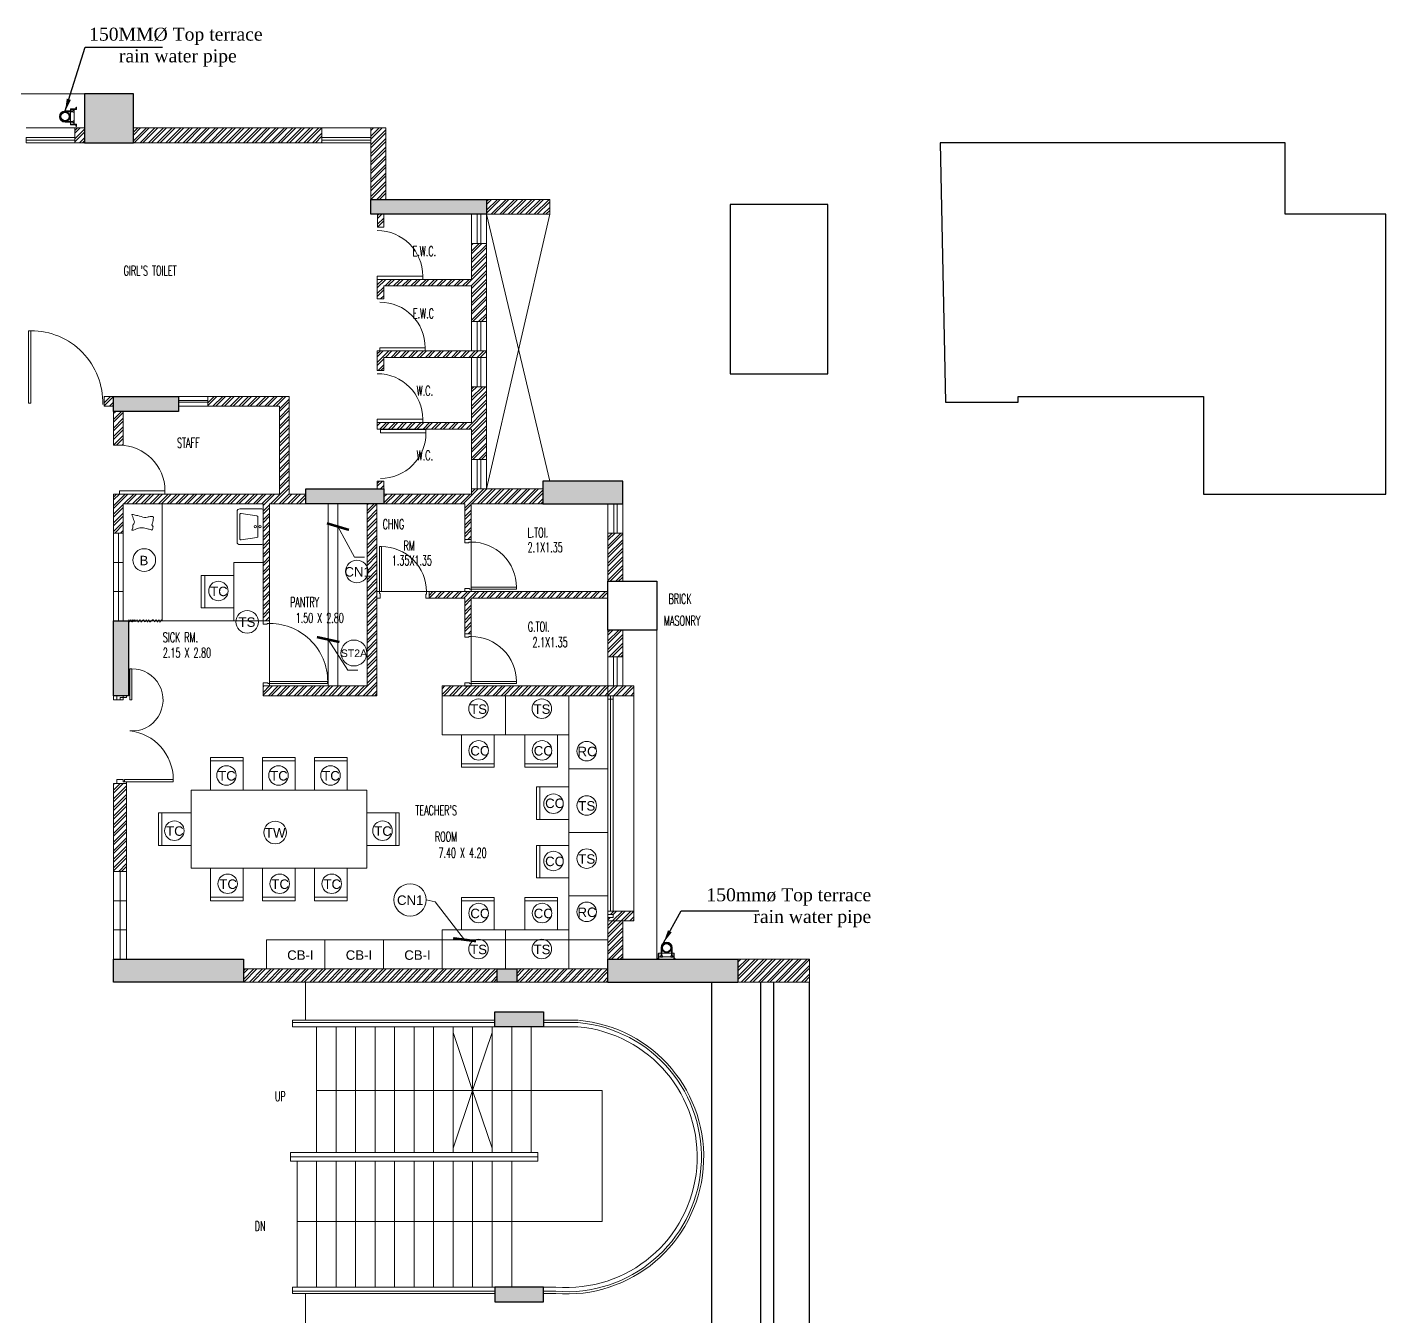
# Model space of a CAD drawing. Header units: inches. Extents: x 5899882 to 5988838, y -468923 to -96891.
# Drawn here: x 5967952 to 5988838, y -369503 to -349681 of the extents above; entities that cross this region are included whole.
import ezdxf

# ---------------------------------------------------------------- set-up
doc = ezdxf.new("R2010")
doc.units = ezdxf.units.IN
doc.header["$MEASUREMENT"] = 0
doc.linetypes.add('CONTINOUS', pattern=[0])
for name, color, linetype in [('0 slc Rwp sloape', 7, 'Continuous'), ('0- SLC ARCH LAYOUT', 7, 'Continuous'), ('0-SLC-DRAINAGE LINE FOR ETP', 1, 'CONTINOUS'), ('P-TEXT', 7, 'Continuous'), ('rwp', 5, 'Continuous')]:
    doc.layers.add(name, color=color, linetype=linetype)
for name, color, linetype, lineweight in [('0-SLC-CLAMPS', 7, 'Continuous', 9), ('ARCL-HATCH-B', 8, 'Continuous', 5), ('ARLC-COL', 8, 'Continuous', 30), ('ARLC-DIM0', 8, 'Continuous', 5), ('ARLC-DIMF', 8, 'Continuous', 5), ('ARLC-DOOR-W', 8, 'Continuous', 5), ('ARLC-ELE0', 8, 'Continuous', 9), ('ARLC-ELE1', 8, 'Continuous', 13), ('ARLC-FUR (NOMN)', 8, 'Continuous', 9), ('ARLC-FURN', 8, 'Continuous', 9), ('ARLC-GAS BURNER', 8, 'Continuous', 5), ('ARLC-HATCH-C', 8, 'Continuous', 5), ('ARLC-RCC', 8, 'Continuous', 25), ('ARLC-TEXT0', 8, 'Continuous', 20), ('ARLC-WALL', 8, 'Continuous', 15), ('int_partitions', 8, 'Continuous', 5), ('SANITORY', 8, 'Continuous', 5)]:
    doc.layers.add(name, color=color, linetype=linetype, lineweight=lineweight)
doc.styles.add('ARIAL', font='tahoma.ttf')
doc.styles.add('RS', font='simplex8.shx', dxfattribs={"width": 0.6, "height": 150})
doc.styles.get("Standard").update_dxf_attribs({"font": 'arial.ttf'})
doc.dimstyles.new('DIM 100', dxfattribs={"dimscale": 100, "dimtxt": 1.5, "dimasz": 1.2, "dimexe": 1.5, "dimexo": 1.5, "dimgap": 0.4, "dimtad": 0, "dimdec": 0, "dimzin": 9, "dimdsep": 46, "dimtxsty": 'ARIAL', "dimblk": 'ARCHTICK', "dimblk1": 'ARCHTICK', "dimblk2": 'ARCHTICK', "dimcen": 2.5, "dimdle": 0.5, "dimclrd": 1, "dimclre": 251, "dimclrt": 4, "dimadec": 1, "dimazin": 0, "dimtfac": 1, "dimtdec": 0, "dimtmove": 2, "dimatfit": 3, "dimldrblk": 'ARCHTICK', "dimfxl": 1, "dimtzin": 0, "dimlwd": 5, "dimlwe": 5, "dimarcsym": 0})
doc.dimstyles.get("Standard").update_dxf_attribs({"dimtxt": 200, "dimasz": 200, "dimexe": 0.18, "dimexo": 0.0625, "dimgap": 0.09, "dimtad": 0, "dimdec": 0, "dimrnd": 5, "dimzin": 0, "dimdsep": 46, "dimtxsty": 'Standard', "dimblk": 'OBLIQUE', "dimcen": 0.09, "dimadec": 0, "dimazin": 0, "dimtfac": 1, "dimtdec": 0, "dimtofl": 0, "dimtmove": 0, "dimatfit": 3, "dimfxl": 1, "dimtolj": 1, "dimtzin": 0, "dimarcsym": 0})
pattern_1 = [(45, (-5568073.5, 103535), (-66.2912607, 66.2912607), []), (45, (-5568029.31, 103535), (-66.2912607, 66.2912607), [])]

# ---------------------------------------------------------------- blocks, each defined once
blk = doc.blocks.new('an80')
for points in [[(-46, 0), (-46, 66), (-51, 66), (-51, 76), (-35, 76), (-35, 66), (-40, 66), (-40, 0)], [(46, 0), (46, 66), (51, 66), (51, 76), (35, 76), (35, 66), (40, 66), (40, 0)]]:
    blk.add_lwpolyline(points)
for radius in [46, 40]:
    blk.add_arc((0, 0), radius, 180, 360)
blk = doc.blocks.new('176')
at = {"layer": '0-SLC-CLAMPS', "elevation": 0}
for points in [[(-109, 77), (-109, 80, 0.414214), (-114, 85), (-114, 85), (-114, 66), (-61, 66, 0.414214), (-66, 71), (-103, 71, -0.414214)], [(-109, -76), (-109, -79, -0.414214), (-114, -85), (-114, -85), (-114, -65), (-61, -65, -0.414214), (-66, -70), (-103, -70, 0.414214)]]:
    blk.add_lwpolyline(points, format="xyb", close=True, dxfattribs=at)
blk.add_lwpolyline([(-93, 66), (-93, -65), (-61, -65), (-61, 66)], close=True, dxfattribs=at)
at = {"layer": 'rwp', "color": 5, "const_width": 5.36, "elevation": 0}
blk.add_lwpolyline([(-13, -42, 1), (-13, 38, 1)], format="xyb", close=True, dxfattribs=at)
at = {"layer": 'rwp', "color": 5}
for radius in [42.9, 37.5]:
    blk.add_circle((-13, -2, 0), radius, dxfattribs=at)
at = {"layer": '0-SLC-CLAMPS', "color": 6, "xscale": 1.0714285714286, "yscale": 1.0714285714286, "zscale": 1.0714285714286, "rotation": 90}
blk.add_blockref('an80', (-13, -2, 0), dxfattribs=at)
blk = doc.blocks.new('_OBLIQUE')
at = {"color": 0, "linetype": 'ByBlock'}
blk.add_line((-0.5, -0.5), (0.5, 0.5), dxfattribs=at)
blk = doc.blocks.new('hhh')
at = {"layer": 'ARLC-DOOR-W'}
for p, q in [((5670.868, -1049.521), (5670.868, -1049.571)), ((5670.868, -1049.521), (5671.568, -1049.521)), ((5670.868, -1049.521), (5670.868, -1049.571)), ((5671.568, -1049.521), (5671.568, -1049.571)), ((5670.868, -1049.571), (5671.568, -1049.571))]:
    blk.add_line(p, q, dxfattribs=at)
blk.add_arc((5670.868, -1049.521), 0.7, 0, 90, dxfattribs=at)
blk = doc.blocks.new('hjmh')
at = {"layer": 'ARLC-DOOR-W', "ltscale": 0.1}
for p, q in [((5668.312, -1072.854), (5667.201, -1072.854)), ((5667.201, -1072.854), (5667.201, -1072.894)), ((5667.201, -1072.894), (5668.312, -1072.894)), ((5668.312, -1072.894), (5668.312, -1072.854))]:
    blk.add_line(p, q, dxfattribs=at)
blk.add_arc((5668.299, -1072.899), 1.098, 179.7169, 271.8564, dxfattribs=at)
blk = doc.blocks.new('jjuj')
at = {"layer": 'ARLC-DOOR-W', "ltscale": 0.1}
for p, q in [((5733136, -29654), (5733136, -29679)), ((5733286, -29654), (5733286, -29719))]:
    blk.add_line(p, q, dxfattribs=at)
blk.add_lwpolyline([(5733286, -29719), (5733186, -29719), (5733186, -29679), (5733136, -29679)], dxfattribs=at)
blk = doc.blocks.new('frame')
at = {"layer": 'ARLC-DOOR-W', "ltscale": 0.1}
for p, q in [((5733136, -31004), (5733136, -30979)), ((5733136, -31004), (5733286, -31004)), ((5733286, -31004), (5733286, -30939))]:
    blk.add_line(p, q, dxfattribs=at)
blk.add_lwpolyline([(5733286, -30939), (5733186, -30939), (5733186, -30979), (5733136, -30979)], dxfattribs=at)
blk = doc.blocks.new('GHKY')
at = {"layer": 'ARLC-DOOR-W', "ltscale": 0.1}
for p, q in [((5808200, -119637), (5808200, -120115)), ((5808200, -119637), (5808235, -119637)), ((5808235, -119637), (5808235, -120115)), ((5808200, -120115), (5808235, -120115)), ((5808869, -121337), (5808869, -121372))]:
    blk.add_line(p, q, dxfattribs=at)
at = {"layer": 'ARLC-DOOR-W'}
for p, q in [((5808119, -121337), (5808869, -121337)), ((5808119, -121372), (5808119, -121337)), ((5808119, -121372), (5808869, -121372))]:
    blk.add_line(p, q, dxfattribs=at)
at = {"layer": 'ARLC-DOOR-W', "ltscale": 0.1}
for centre, radius, start, end in [((5808235, -120115), 478, 265.7853, 90), ((5808119, -121337), 750, 0, 83.7995)]:
    blk.add_arc(centre, radius, start, end, dxfattribs=at)
at = {"xscale": -1}
for name in ['jjuj', 'frame']:
    blk.add_blockref(name, (11541288, -90397), dxfattribs=at)
blk = doc.blocks.new('UK')
at = {"layer": 'ARLC-DOOR-W'}
for p, q in [((5806438, -115101), (5806438, -114209)), ((5806438, -114209), (5806467, -114209)), ((5806467, -114209), (5806467, -115101)), ((5806467, -115101), (5806438, -115101))]:
    blk.add_line(p, q, dxfattribs=at)
at = {"layer": 'ARLC-DOOR-W', "ltscale": 0.5}
for p, q in [((5805506, -115101), (5805506, -115201)), ((5805545, -115101), (5805506, -115101)), ((5805553, -115201), (5805506, -115201)), ((5805545, -115101), (5806438, -115101)), ((5805545, -115138), (5805545, -115101)), ((5805556, -115138), (5805545, -115138)), ((5805553, -115201), (5805556, -115198)), ((5805556, -115198), (5805556, -115138)), ((5806456, -115130), (5806467, -115130)), ((5806456, -115198), (5806456, -115130)), ((5806459, -115201), (5806456, -115198)), ((5806459, -115201), (5806506, -115201)), ((5806467, -115101), (5806506, -115101)), ((5806467, -115130), (5806467, -115101)), ((5806506, -115101), (5806506, -115201))]:
    blk.add_line(p, q, dxfattribs=at)
at = {"layer": 'ARLC-DOOR-W', "ltscale": 0.3}
blk.add_arc((5806438, -115101), 893, 90, 182.3595, dxfattribs=at)
blk = doc.blocks.new('TNGFH')
at = {"layer": 'ARLC-DOOR-W', "ltscale": 0.5}
for p, q in [((5823202, -113717), (5823102, -113717)), ((5823102, -113764), (5823102, -113717)), ((5823102, -113764), (5823105, -113768)), ((5823105, -113768), (5823173, -113768)), ((5823173, -113757), (5823202, -113757)), ((5823173, -113768), (5823173, -113757)), ((5823202, -113757), (5823202, -113717)), ((5823202, -114478), (5823202, -113786)), ((5823102, -114471), (5823105, -114467)), ((5823102, -114471), (5823102, -114518)), ((5823202, -114518), (5823102, -114518)), ((5823105, -114467), (5823165, -114467)), ((5823165, -114467), (5823165, -114478)), ((5823165, -114478), (5823202, -114478)), ((5823202, -114478), (5823202, -114518))]:
    blk.add_line(p, q, dxfattribs=at)
at = {"layer": 'ARLC-DOOR-W'}
for p, q in [((5823202, -113757), (5823202, -113786)), ((5823895, -113757), (5823202, -113757)), ((5823202, -113786), (5823895, -113786)), ((5823895, -113786), (5823895, -113757))]:
    blk.add_line(p, q, dxfattribs=at)
at = {"layer": 'ARLC-DOOR-W', "ltscale": 0.3}
blk.add_arc((5823202, -113786), 693, 270, 0.0001, dxfattribs=at)
blk = doc.blocks.new('dfg2154')
at = {"layer": 'ARLC-FURN'}
blk.add_line((5964549, -129277), (5965049, -129277), dxfattribs=at)
blk.add_lwpolyline([(5964549, -129329), (5965049, -129329), (5965049, -128829), (5964549, -128829)], close=True, dxfattribs=at)
blk = doc.blocks.new('_ArchTick')
at = {"color": 0, "linetype": 'ByBlock', "const_width": 0.15}
blk.add_lwpolyline([(-0.5, -0.5), (0.5, 0.5)], dxfattribs=at)
blk = doc.blocks.new('WASHBASIN')
at = {"layer": 'SANITORY', "ltscale": 0.1}
for p, q in [((6119082, -104398), (6119422, -104398)), ((6119442, -104418), (6119442, -104928)), ((6119042, -104908), (6119042, -104438)), ((6119082, -104857), (6119082, -104490)), ((6119105, -104470), (6119346, -104508)), ((6119363, -104528), (6119363, -104819)), ((6119105, -104877), (6119346, -104839)), ((6119422, -104948), (6119082, -104948))]:
    blk.add_line(p, q, dxfattribs=at)
for centre in [(6119322, -104674), (6119393, -104674)]:
    blk.add_circle(centre, 18, dxfattribs=at)
for centre, radius, start, end in [((6119082, -104438), 40, 90, 180), ((6119422, -104418), 20, 0, 90), ((6119102, -104490), 20, 80.9394, 180), ((6119102, -104490), 20, 80.9394, 180), ((6119343, -104528), 20, 0, 80.9394), ((6119343, -104819), 20, 279.0606, 0), ((6119082, -104908), 40, 180, 270), ((6119102, -104857), 20, 180, 279.0606), ((6119422, -104928), 20, 270, 0)]:
    blk.add_arc(centre, radius, start, end, dxfattribs=at)
blk = doc.blocks.new('A$C250334D4')
at = {"layer": 'ARCL-HATCH-B'}
h = blk.add_hatch(dxfattribs=at)
h.set_pattern_fill('ANSI32', color=256, scale=250)
h.set_pattern_definition(pattern_1)
h.paths.add_polyline_path([(23650, 5880), (23500, 5880), (23500, 5650), (23650, 5650)])
h = blk.add_hatch(dxfattribs=at)
h.set_pattern_fill('ANSI32', color=256, scale=250)
h.set_pattern_definition(pattern_1)
h.paths.add_polyline_path([(27300, 5730), (27300, 5880), (24400, 5880), (24400, 5650), (27300, 5650)])
h = blk.add_hatch(dxfattribs=at)
h.set_pattern_fill('ANSI32', color=256, scale=250)
h.set_pattern_definition(pattern_1)
h.paths.add_polyline_path([(28280, 5880), (28050, 5880), (28050, 4780), (28280, 4780)])
h = blk.add_hatch(dxfattribs=at)
h.set_pattern_fill('ANSI32', color=256, scale=250)
h.set_pattern_definition(pattern_1)
h.paths.add_polyline_path([(30800, 4780), (29830, 4780), (29830, 4550), (30800, 4550)])
h = blk.add_hatch(dxfattribs=at)
h.set_pattern_fill('ANSI32', color=256, scale=250)
h.set_pattern_definition(pattern_1)
h.paths.add_polyline_path([(28250, 4550), (28155, 4550), (28155, 4350), (28250, 4350)])
h = blk.add_hatch(dxfattribs=at)
h.set_pattern_fill('ANSI32', color=256, scale=250)
h.set_pattern_definition(pattern_1)
h.paths.add_polyline_path([(29830, 4100), (29600, 4100), (29600, 3550), (28150, 3550), (28150, 3250), (28250, 3250), (28250, 3450), (29600, 3450), (29600, 2900), (29830, 2900)])
h = blk.add_hatch(dxfattribs=at)
h.set_pattern_fill('ANSI32', color=256, scale=250)
h.set_pattern_definition(pattern_1)
h.paths.add_polyline_path([(29830, 2450), (28150, 2450), (28150, 2150), (28250, 2150), (28250, 2350), (29830, 2350)])
h = blk.add_hatch(dxfattribs=at)
h.set_pattern_fill('ANSI32', color=256, scale=250)
h.set_pattern_definition(pattern_1)
h.paths.add_polyline_path([(29830, 1900), (29600, 1900), (29600, 1350), (28150, 1350), (28150, 1250), (29600, 1250), (29600, 780), (29830, 780)])
h = blk.add_hatch(dxfattribs=at)
h.set_pattern_fill('ANSI32', color=256, scale=250)
h.set_pattern_definition(pattern_1)
h.paths.add_polyline_path([(24095, 1750), (23950, 1750), (23950, 1600), (24095, 1600)])
h = blk.add_hatch(dxfattribs=at)
h.set_pattern_fill('ANSI32', color=256, scale=250)
h.set_pattern_definition(pattern_1)
h.paths.add_polyline_path([(27050, 250), (26795, 250), (26795, 1750), (25545, 1750), (25545, 1600), (26645, 1600), (26645, 250), (24095, 250), (24095, -350), (24245, -350), (24245, 100), (26395, 100), (26395, -1700), (26495, -1700), (26495, 100), (27050, 100)])
h = blk.add_hatch(dxfattribs=at)
h.set_pattern_fill('ANSI32', color=256, scale=250)
h.set_pattern_definition(pattern_1)
h.paths.add_polyline_path([(24245, 1520), (24095, 1520), (24095, 1000), (24245, 1000)])
h = blk.add_hatch(dxfattribs=at)
h.set_pattern_fill('ANSI32', color=256, scale=250)
h.set_pattern_definition(pattern_1)
h.paths.add_polyline_path([(28250, 450), (28150, 450), (28150, 330), (28250, 330)])
h = blk.add_hatch(dxfattribs=at)
h.set_pattern_fill('ANSI32', color=256, scale=250)
h.set_pattern_definition(pattern_1)
h.paths.add_polyline_path([(30695, 330), (29600, 330), (29600, 250), (28250, 250), (28250, 100), (29495, 100), (29495, -450), (29595, -450), (29595, 100), (30695, 100)])
h = blk.add_hatch(dxfattribs=at)
h.set_pattern_fill('ANSI32', color=256, scale=250)
h.set_pattern_definition(pattern_1)
h.paths.add_polyline_path([(28145, 100), (27995, 100), (27995, -2700), (26395, -2700), (26395, -2850), (28145, -2850), (28145, -2700)])
h = blk.add_hatch(dxfattribs=at)
h.set_pattern_fill('ANSI32', color=256, scale=250)
h.set_pattern_definition(pattern_1)
h.paths.add_polyline_path([(31925, -350), (31695, -350), (31695, -1090), (31925, -1090)])
h = blk.add_hatch(dxfattribs=at)
h.set_pattern_fill('ANSI32', color=256, scale=250)
h.set_pattern_definition(pattern_1)
h.paths.add_polyline_path([(31695, -1250), (28945, -1250), (28945, -1350), (29495, -1350), (29495, -1900), (29595, -1900), (29595, -1350), (31695, -1350)])
h = blk.add_hatch(dxfattribs=at)
h.set_pattern_fill('ANSI32', color=256, scale=250)
h.set_pattern_definition(pattern_1)
h.paths.add_polyline_path([(31925, -1840), (31695, -1840), (31695, -2250), (31925, -2250)])
h = blk.add_hatch(dxfattribs=at)
h.set_pattern_fill('ANSI32', color=256, scale=250)
h.set_pattern_definition(pattern_1)
h.paths.add_polyline_path([(31695, -2700), (29145, -2700), (29145, -2850), (31695, -2850), (31695, -2850)])
h = blk.add_hatch(dxfattribs=at)
h.set_pattern_fill('ANSI32', color=256, scale=250)
h.set_pattern_definition(pattern_1)
h.paths.add_polyline_path([(32095, -2700), (31695, -2700), (31695, -2850), (31775, -2850), (32095, -2850)])
h = blk.add_hatch(dxfattribs=at)
h.set_pattern_fill('ANSI32', color=256, scale=250)
h.set_pattern_definition(pattern_1)
h.paths.add_polyline_path([(24295, -4200), (24095, -4200), (24095, -5550), (24295, -5550)])
h = blk.add_hatch(dxfattribs=at)
h.set_pattern_fill('ANSI32', color=256, scale=250)
h.set_pattern_definition(pattern_1)
h.paths.add_polyline_path([(32095, -6160), (31695, -6160), (31695, -6210), (31775, -6210), (31775, -6260), (31695, -6260), (31695, -6310), (32095, -6310)])
h = blk.add_hatch(dxfattribs=at)
h.set_pattern_fill('ANSI32', color=256, scale=250)
h.set_pattern_definition(pattern_1)
h.paths.add_polyline_path([(31925, -6310), (31695, -6310), (31695, -6900), (31925, -6900)])
h = blk.add_hatch(dxfattribs=at)
h.set_pattern_fill('ANSI32', color=256, scale=250)
h.set_pattern_definition(pattern_1)
h.paths.add_polyline_path([(29995, -7050), (26095, -7050), (26095, -7250), (29995, -7250)])
h = blk.add_hatch(dxfattribs=at)
h.set_pattern_fill('ANSI32', color=256, scale=250)
h.set_pattern_definition(pattern_1)
h.paths.add_polyline_path([(31695, -7050), (30295, -7050), (30295, -7250), (31695, -7250)])
h = blk.add_hatch(dxfattribs=at)
h.set_pattern_fill('ANSI32', color=256, scale=250)
h.set_pattern_definition(pattern_1)
h.paths.add_polyline_path([(34795, -6900), (33695, -6900), (33695, -7250), (34795, -7250)])
at = {"layer": 'ARLC-HATCH-C', "ltscale": 0.1}
for points in [[(23650, 5650), (24188, 5650), (24208, 5650), (24400, 5650), (24400, 5850), (24400, 6400), (23650, 6400), (23650, 5850)], [(25095, 1750), (25095, 1520), (24095, 1520), (24095, 1750)], [(30695, 250), (30695, 100), (31095, 100), (31295, 100), (31925, 100), (31925, 450), (31695, 450), (31495, 450), (30695, 450)], [(27050, 330), (28250, 330), (28250, 130), (28250, 100), (28081, 100), (27931, 100), (27050, 100), (27050, 130)], [(24325, -1700), (24095, -1700), (24095, -2850), (24325, -2850)], [(26095, -6900), (26095, -7250), (24095, -7250), (24095, -6900)], [(30295, -7250), (30295, -7050), (29995, -7050), (29995, -7250)], [(33695, -6900), (33695, -7250), (31695, -7250), (31695, -6900)], [(29956, -7938), (29956, -7708), (30706, -7708), (30706, -7938)], [(29956, -11938), (29956, -12168), (30706, -12168), (30706, -11938)]]:
    blk.add_hatch(color=256, dxfattribs=at).paths.add_polyline_path(points)
h = blk.add_hatch(color=256, dxfattribs=at)
edge = h.paths.add_edge_path()
edge.add_line((29830, 4780), (29830, 4550))
edge.add_line((29800, 4550), (28050, 4550))
edge.add_line((28050, 4550), (28050, 4780))
edge.add_line((28050, 4780), (29800, 4780))
at = {"layer": 'ARLC-COL'}
blk.add_line((31695, -7250), (33695, -7250), dxfattribs=at)
for points in [[(23650, 5650), (24400, 5650), (24400, 6400), (23650, 6400)], [(29830, 4780), (29830, 4550), (28050, 4550), (28050, 4780)], [(25095, 1750), (25095, 1520), (24095, 1520), (24095, 1750)], [(28250, 100), (27050, 100), (27050, 330), (28250, 330)], [(31695, -1090), (32445, -1090), (32445, -1840), (31695, -1840)], [(31695, -1090), (32445, -1090), (32445, -1840), (31695, -1840)], [(24095, -1700), (24325, -1700), (24325, -2850), (24095, -2850)], [(26095, -6900), (26095, -7250), (24095, -7250), (24095, -6900)], [(29995, -7050), (30295, -7050), (30295, -7250), (29995, -7250)], [(29956, -7938), (29956, -7708), (30706, -7708), (30706, -7938)], [(29956, -11938), (29956, -12168), (30706, -12168), (30706, -11938)]]:
    blk.add_lwpolyline(points, close=True, dxfattribs=at)
at = {"layer": 'ARLC-COL', "ltscale": 0.1}
blk.add_lwpolyline([(30695, 450), (30695, 100), (31925, 100), (31925, 450)], close=True, dxfattribs=at)
at = {"layer": 'ARLC-COL'}
blk.add_lwpolyline([(31695, -7250), (31695, -6900), (33695, -6900), (33695, -7250)], dxfattribs=at)
at = {"layer": 'ARLC-DIM0'}
for p, q in [((29830, 4550), (30800, 450)), ((29830, 330), (30800, 4550)), ((29830, 4550), (30800, 450))]:
    blk.add_line(p, q, dxfattribs=at)
for points in [[(31775, -2850), (31775, -2900), (31695, -2900), (31695, -2850)], [(31775, -6210), (31775, -6260), (31695, -6260), (31695, -6210)]]:
    blk.add_lwpolyline(points, close=True, dxfattribs=at)
at = {"layer": 'ARLC-DIMF'}
blk.add_lwpolyline([(24325, -1700), (26395, -1700)], dxfattribs=at)
blk.add_spline([(24325, -1700), (24337, -1684), (24343, -1716), (24359, -1684), (24368, -1716), (24387, -1684), (24387, -1716), (24411, -1684), (24411, -1716), (24430, -1684), (24436, -1716), (24455, -1684), (24473, -1716), (24502, -1684), (24520, -1716), (24556, -1684), (24574, -1716), (24604, -1684), (24615, -1716), (24640, -1684), (24648, -1716), (24710, -1684), (24724, -1716), (24750, -1684), (24769, -1716), (24796, -1684), (24806, -1716), (24831, -1684)], degree=3, dxfattribs=at)
at = {"layer": 'ARLC-DOOR-W', "ltscale": 0.1}
for p, q in [((23500, 5690), (22750, 5690)), ((28050, 5690), (27300, 5690)), ((24170, -1700), (24170, -800)), ((31735, -6160), (31735, -2850))]:
    blk.add_line(p, q, dxfattribs=at)
at = {"layer": 'ARLC-DOOR-W'}
for p, q in [((29687, 4550), (29687, 4100)), ((29740, 4550), (29740, 4100)), ((29687, 2900), (29687, 2450)), ((29740, 2900), (29740, 2450)), ((29687, 2350), (29687, 1900)), ((29740, 2350), (29740, 1900)), ((25545, 1750), (25095, 1750)), ((25545, 1690), (25095, 1690)), ((25545, 1660), (25095, 1660)), ((25545, 1600), (25095, 1600)), ((29687, 780), (29687, 330)), ((29740, 780), (29740, 330)), ((31785, 100), (31785, -350)), ((31838, 100), (31838, -350)), ((31783, -2250), (31783, -2700)), ((31836, -2250), (31836, -2700))]:
    blk.add_line(p, q, dxfattribs=at)
at = {"layer": 'ARLC-DOOR-W', "ltscale": 0.003}
blk.add_line((24170, -800), (24170, -350), dxfattribs=at)
at = {"layer": 'ARLC-DOOR-W'}
for points in [[(23500, 5650), (23500, 5730), (22750, 5730), (22750, 5650)], [(28050, 5650), (28050, 5730), (27300, 5730), (27300, 5650)], [(29600, 4550), (29830, 4550), (29830, 4100), (29600, 4100)], [(29600, 2900), (29830, 2900), (29830, 2450), (29600, 2450)], [(29600, 2350), (29830, 2350), (29830, 1900), (29600, 1900)], [(29600, 780), (29830, 780), (29830, 330), (29600, 330)], [(31695, 100), (31925, 100), (31925, -350), (31695, -350)], [(31695, -2250), (31925, -2250), (31925, -2700), (31695, -2700)], [(31695, -6160), (31775, -6160), (31775, -2850), (31695, -2850)]]:
    blk.add_lwpolyline(points, close=True, dxfattribs=at)
at = {"layer": 'ARLC-DOOR-W', "ltscale": 0.003}
for points in [[(24245, -350), (24245, -800), (24095, -800), (24095, -350)], [(24295, -5550), (24295, -6000), (24095, -6000), (24095, -5550)]]:
    blk.add_lwpolyline(points, close=True, dxfattribs=at)
at = {"layer": 'ARLC-DOOR-W', "ltscale": 0.1}
for points in [[(24245, -800), (24245, -1250), (24095, -1250), (24095, -800)], [(24245, -1250), (24245, -1700), (24095, -1700), (24095, -1250)], [(24295, -6000), (24295, -6450), (24095, -6450), (24095, -6000)], [(24295, -6450), (24295, -6900), (24095, -6900), (24095, -6450)]]:
    blk.add_lwpolyline(points, close=True, dxfattribs=at)
at = {"layer": 'ARLC-DOOR-W', "ltscale": 0.003}
blk.add_lwpolyline([(24195, -5550), (24195, -6000)], dxfattribs=at)
at = {"layer": 'ARLC-DOOR-W', "ltscale": 0.1}
for points in [[(24195, -6000), (24195, -6450)], [(24195, -6450), (24195, -6900)]]:
    blk.add_lwpolyline(points, dxfattribs=at)
at = {"layer": 'ARLC-ELE0'}
for p, q in [((23650, 6400), (17630, 6400)), ((22750, 5880), (23500, 5880)), ((27300, 5880), (28050, 5880)), ((32445, -1840), (32445, -6900)), ((32095, -6160), (32095, -2850))]:
    blk.add_line(p, q, dxfattribs=at)
at = {"layer": 'ARLC-ELE0', "ltscale": 0.01}
for p, q in [((29956, -7838), (26846, -7838)), ((26846, -7938), (26846, -7838)), ((29956, -7873), (26846, -7873)), ((29956, -7938), (26846, -7938)), ((26816, -10003), (26816, -9873)), ((26816, -9873), (30616, -9873)), ((26816, -9938), (30616, -9938)), ((26816, -10003), (30616, -10003)), ((30616, -9873), (30616, -10003)), ((26846, -12038), (26846, -11938)), ((29956, -11938), (26846, -11938)), ((29956, -12003), (26846, -12003)), ((29956, -12038), (26846, -12038)), ((30895, -11938), (30706, -11938)), ((30895, -12003), (30706, -12003)), ((30895, -12038), (30706, -12038))]:
    blk.add_line(p, q, dxfattribs=at)
for points in [[(31233, -7838), (30706, -7838)], [(31233, -7873), (30706, -7873)], [(31233, -7938), (30706, -7938)]]:
    blk.add_lwpolyline(points, dxfattribs=at)
for radius in [2107, 2072, 2007]:
    blk.add_arc((31061, -9938), radius, 265.25, 85.0806, dxfattribs=at)
at = {"layer": 'ARLC-ELE1'}
for p, q in [((27046, -7838), (27046, -7250)), ((27216, -7938), (27216, -9873)), ((27516, -7938), (27516, -9873)), ((27816, -7938), (27816, -9873)), ((28116, -7938), (28116, -9873)), ((28416, -7938), (28416, -9873)), ((28716, -7938), (28716, -9873)), ((29016, -7938), (29016, -9873)), ((29316, -7938), (29316, -9873)), ((29316, -8025), (29616, -8915)), ((29616, -7938), (29616, -9873)), ((29916, -8025), (29616, -8915)), ((29916, -7938), (29916, -9873)), ((30216, -7938), (30216, -9873)), ((30516, -7938), (30516, -9873)), ((29616, -8915), (27216, -8915)), ((29616, -8915), (29316, -9805)), ((29616, -8915), (29916, -9805)), ((29616, -8915), (31608, -8915)), ((31608, -8915), (31608, -10930)), ((26916, -10003), (26916, -11938)), ((27216, -10003), (27216, -11938)), ((27516, -10003), (27516, -11938)), ((27816, -10003), (27816, -11938)), ((28116, -10003), (28116, -11938)), ((28416, -10003), (28416, -11938)), ((28716, -10003), (28716, -11938)), ((29016, -10003), (29016, -11938)), ((29316, -10003), (29316, -11938)), ((29616, -10003), (29616, -11938)), ((29916, -10003), (29916, -11938)), ((30216, -10003), (30216, -11938)), ((31608, -10930), (26916, -10930)), ((27046, -12038), (27046, -12625))]:
    blk.add_line(p, q, dxfattribs=at)
at = {"layer": 'ARLC-FUR (NOMN)'}
for centre, radius in [((24568, -764), 174), ((27836, -941), 174), ((25708, -1240), 150), ((26149, -1715), 174), ((27791, -2193), 199), ((29706, -3049), 150), ((30680, -3049), 150), ((29708, -3690), 150), ((30683, -3690), 150), ((31369, -3701), 150), ((25831, -4075), 150), ((26631, -4075), 150), ((27431, -4075), 150), ((30858, -4510), 150), ((31369, -4537), 150), ((25031, -4925), 150), ((26580, -4953), 174), ((28231, -4925), 150), ((31369, -5353), 150), ((30858, -5390), 150), ((25850, -5740), 150), ((26650, -5740), 150), ((27450, -5740), 150), ((28654, -5988), 248), ((29708, -6190), 150), ((30683, -6190), 150), ((31369, -6172), 150), ((29706, -6743), 150), ((30680, -6743), 150)]:
    blk.add_circle(centre, radius, dxfattribs=at)
at = {"layer": 'ARLC-FURN', "ltscale": 0.1}
for p, q in [((27395, 100), (27395, -2700)), ((30120, -3450), (30120, -2850)), ((31095, -3450), (31095, -2850)), ((31095, -3975), (31695, -3975)), ((31095, -4950), (31695, -4950)), ((31095, -5925), (31695, -5925)), ((30120, -7050), (30120, -6450)), ((31095, -7050), (31095, -6450))]:
    blk.add_line(p, q, dxfattribs=at)
at = {"layer": 'ARLC-FURN', "ltscale": 0.002}
for p, q in [((27545, 100), (27545, -2700)), ((29145, -6600), (31695, -6600))]:
    blk.add_line(p, q, dxfattribs=at)
at = {"layer": 'ARLC-FURN', "ltscale": 0.1}
blk.add_lwpolyline([(24245, -1700), (24845, -1700), (24845, 100), (24245, 100)], close=True, dxfattribs=at)
for points in [[(26395, -1700), (25945, -1700), (25945, -800), (26395, -800), (26395, -1700)], [(29145, -2850), (29145, -3450), (31095, -3450), (31095, -6450), (29145, -6450), (29145, -7050)], [(25287, -4300), (25287, -5500), (27987, -5500), (27987, -4300), (25287, -4300)]]:
    blk.add_lwpolyline(points, dxfattribs=at)
at = {"layer": 'ARLC-FURN'}
for points in [[(26445, -6600), (27345, -6600), (27345, -7050), (26445, -7050)], [(27345, -6600), (28245, -6600), (28245, -7050), (27345, -7050)], [(28245, -6600), (29145, -6600), (29145, -7050), (28245, -7050)]]:
    blk.add_lwpolyline(points, close=True, dxfattribs=at)
at = {"layer": 'ARLC-FURN', "ltscale": 0.1}
blk.add_spline([(24575, -273), (24538, -270), (24451, -284), (24379, -300), (24386, -285), (24393, -230), (24417, -181), (24403, -141), (24392, -102), (24380, -63), (24395, -66), (24429, -74), (24469, -81), (24570, -109), (24617, -105), (24672, -94), (24710, -104), (24710, -107), (24704, -130), (24704, -158), (24694, -196), (24684, -221), (24703, -256), (24699, -276), (24691, -303), (24673, -298), (24617, -285), (24575, -273)], degree=3, dxfattribs=at)
at = {"layer": 'ARLC-RCC', "ltscale": 0.5}
for p, q in [((33295, -12625), (33295, -7250)), ((34045, -12625), (34045, -7250)), ((34245, -12625), (34245, -7250)), ((34795, -12625), (34795, -7250))]:
    blk.add_line(p, q, dxfattribs=at)
at = {"layer": 'ARLC-WALL', "ltscale": 0.1}
for p, q in [((23500, 5880), (23652, 5880)), ((23500, 5880), (23500, 5650)), ((24400, 5880), (27300, 5880)), ((27300, 5650), (27300, 5880)), ((28050, 5880), (28280, 5880)), ((28050, 4780), (28050, 5880)), ((28280, 4780), (28280, 5880)), ((23660, 5650), (23500, 5650)), ((27300, 5650), (24400, 5650)), ((29830, 4780), (30800, 4780)), ((30800, 4550), (30800, 4780)), ((28050, 4550), (29250, 4550)), ((28155, 4550), (28155, 4350)), ((28250, 4550), (28250, 4350)), ((29830, 4550), (30800, 4550)), ((28155, 4350), (28250, 4350)), ((29600, 4100), (29600, 3550)), ((29600, 4100), (29830, 4100)), ((29830, 4100), (29830, 2900)), ((28150, 3550), (28150, 3250)), ((28150, 3550), (29600, 3550)), ((28250, 3450), (28250, 3250)), ((28250, 3450), (29600, 3450)), ((29600, 3450), (29600, 2900)), ((28150, 3250), (28250, 3250)), ((29600, 2900), (29830, 2900)), ((28150, 2450), (28150, 2150)), ((28150, 2450), (29830, 2450)), ((28250, 2350), (28250, 2150)), ((28250, 2350), (29830, 2350)), ((29830, 2450), (29830, 2350)), ((28150, 2150), (28250, 2150)), ((29600, 1900), (29600, 1350)), ((29600, 1900), (29830, 1900)), ((29830, 1900), (29830, 780)), ((23950, 1750), (23950, 1600)), ((24095, 1750), (23950, 1750)), ((25095, 1750), (26795, 1750)), ((25545, 1600), (25545, 1750)), ((26795, 1750), (26795, 250)), ((24095, 1600), (23950, 1600)), ((24095, 1650), (24095, 1000)), ((24095, 1000), (24095, 1520)), ((24245, 1000), (24245, 1520)), ((25095, 1600), (26645, 1600)), ((26645, 1600), (26645, 250)), ((28150, 1350), (28150, 1250)), ((28150, 1350), (29600, 1350)), ((28150, 1250), (29600, 1250)), ((29600, 1250), (29600, 780)), ((24095, 1000), (24245, 1000)), ((29600, 780), (29830, 780)), ((28150, 450), (28150, 330)), ((28150, 450), (28250, 450)), ((28250, 450), (28250, 330)), ((24095, 250), (24095, -350)), ((24095, 250), (26645, 250)), ((26795, 250), (27050, 250)), ((28250, 250), (29600, 250)), ((29600, 330), (30695, 330)), ((29600, 330), (29600, 250)), ((24245, 100), (26395, 100)), ((24245, 100), (24245, -350)), ((26395, 100), (26395, -1700)), ((26495, 100), (27050, 100)), ((26495, 100), (26495, -1700)), ((27995, 100), (27995, -2700)), ((28145, 100), (28145, -2850)), ((28250, 100), (29495, 100)), ((29495, 100), (29495, -450)), ((29595, 100), (30695, 100)), ((29595, 100), (29595, -450)), ((24095, -350), (24245, -350)), ((31695, -350), (31695, -1090)), ((31695, -350), (31925, -350)), ((31925, -350), (31925, -1090)), ((29495, -450), (29595, -450)), ((28945, -1250), (28945, -1350)), ((28945, -1250), (31695, -1250)), ((28945, -1350), (29495, -1350)), ((29495, -1350), (29495, -1900)), ((29595, -1350), (31695, -1350)), ((29595, -1350), (29595, -1900)), ((26395, -1700), (26495, -1700)), ((29495, -1900), (29595, -1900)), ((27995, -2700), (26395, -2700)), ((29145, -2700), (29145, -2850)), ((29145, -2700), (31695, -2700)), ((28145, -2850), (26395, -2850)), ((29145, -2850), (31695, -2850)), ((24095, -4200), (24095, -5550)), ((24095, -4200), (24295, -4200)), ((24295, -4200), (24295, -5550)), ((24295, -5550), (24095, -5550)), ((31695, -6900), (31695, -6310)), ((31925, -6900), (31925, -6310)), ((26095, -7050), (29995, -7050)), ((30295, -7050), (31695, -7050)), ((31895, -6900), (33645, -6900)), ((33695, -6900), (34795, -6900)), ((34795, -7250), (34795, -6900)), ((26095, -7250), (29995, -7250)), ((30295, -7250), (31695, -7250)), ((33695, -7250), (34795, -7250))]:
    blk.add_line(p, q, dxfattribs=at)
at = {"layer": 'ARLC-WALL'}
blk.add_line((28145, -2700), (28145, -2850), dxfattribs=at)
for points in [[(31925, -1840), (31695, -1840), (31695, -2250), (31925, -2250)], [(32095, -2700), (31695, -2700), (31695, -2850), (32095, -2850)], [(32095, -6160), (31695, -6160), (31695, -6310), (32095, -6310)]]:
    blk.add_lwpolyline(points, close=True, dxfattribs=at)
at = {"layer": 'ARLC-WALL', "ltscale": 0.1}
blk.add_lwpolyline([(26395, -2700), (26395, -2850)], dxfattribs=at)
at = {"layer": 'int_partitions'}
blk.add_lwpolyline([(24325, -1700), (26395, -1700)], dxfattribs=at)
blk.add_spline([(24325, -1700), (24337, -1684), (24343, -1716), (24359, -1684), (24368, -1716), (24387, -1684), (24387, -1716), (24411, -1684), (24411, -1716), (24430, -1684), (24436, -1716), (24455, -1684), (24473, -1716), (24502, -1684), (24520, -1716), (24556, -1684), (24574, -1716), (24604, -1684), (24615, -1716), (24640, -1684), (24648, -1716), (24710, -1684), (24724, -1716), (24750, -1684), (24769, -1716), (24796, -1684), (24806, -1716), (24831, -1684)], degree=3, dxfattribs=at)
at = {"layer": 'ARLC-DOOR-W', "ltscale": 0.1, "xscale": 1000, "yscale": 1000, "zscale": 1000}
for p in [(-5642718, 1053121), (-5642681, 1052021), (-5642718, 1050921)]:
    blk.add_blockref('hhh', p, dxfattribs=at)
at = {"layer": 'ARLC-DOOR-W', "xscale": -1000, "yscale": 1000, "zscale": 1000, "rotation": 89.99999999999993}
blk.add_blockref('hjmh', (-1050068, 5669961), dxfattribs=at)
at = {"layer": 'ARLC-DOOR-W', "ltscale": 0.1, "xscale": -1000, "yscale": 1000, "zscale": 1000, "rotation": 180}
blk.add_blockref('hhh', (-5642670, -1048331), dxfattribs=at)
at = {"layer": 'ARLC-DOOR-W', "xscale": 1000, "yscale": 1000, "zscale": 1000}
blk.add_blockref('hhh', (-5646682, 1049821), dxfattribs=at)
at = {"layer": 'ARLC-DOOR-W'}
for name, p, rotation in [('TNGFH', (-85573, -5824452), 90.00000000000001), ('UK', (141596, 5803806), 270)]:
    blk.add_blockref(name, p, dxfattribs=dict(at, rotation=rotation))
at = {"layer": 'ARLC-DOOR-W', "xscale": -1, "rotation": 180}
for p in [(-5793607, -114967), (-5793607, -116418)]:
    blk.add_blockref('TNGFH', p, dxfattribs=at)
at = {"layer": 'ARLC-DOOR-W'}
blk.add_blockref('GHKY', (-5783856, 117201), dxfattribs=at)
at = {"layer": 'ARLC-DOOR-W', "xscale": -1}
blk.add_blockref('jjuj', (5757381, 26804), dxfattribs=at)
at = {"layer": 'ARLC-GAS BURNER', "rotation": 270}
for p in [(154774, 5963549), (154116, 5959899), (159924, 5959399)]:
    blk.add_blockref('dfg2154', p, dxfattribs=at)
at = {"layer": 'ARLC-GAS BURNER'}
for p in [(-5935104, 125379), (-5934129, 125379), (-5938962, 123329), (-5938162, 123329), (-5937362, 123329)]:
    blk.add_blockref('dfg2154', p, dxfattribs=at)
at = {"layer": 'ARLC-GAS BURNER', "xscale": -1}
for p, rotation in [((-5938962, -133129), 180), ((-5938162, -133129), 180), ((-5937362, -133129), 180), ((159924, -5969299), 270), ((-100841, 5959899), 90), ((-5935104, -135279), 180), ((-5934129, -135279), 180)]:
    blk.add_blockref('dfg2154', p, dxfattribs=dict(at, rotation=rotation))
at = {"layer": 'SANITORY', "xscale": -1, "rotation": 180}
blk.add_blockref('WASHBASIN', (-6093047, -104925), dxfattribs=at)
at = {"layer": 'ARLC-FUR (NOMN)'}
for s, height, p in [('B', 145, (24495, -844)), ('CN1', 145.4, (27645, -1018)), ('TC', 145.4, (25580, -1319)), ('TS', 145.4, (26017, -1791)), ('ST2A', 116.3, (27588, -2255)), ('TS', 145.4, (29577, -3128)), ('TS', 145.4, (30552, -3128)), ('CC', 145.4, (29580, -3769)), ('CC', 145.4, (30555, -3769)), ('RC', 145.4, (31228, -3779)), ('TC', 145.4, (25703, -4153)), ('TC', 145.4, (26503, -4153)), ('TC', 145.4, (27303, -4153)), ('CC', 145.4, (30730, -4576)), ('TS', 145.4, (31241, -4615)), ('TC', 145.4, (24903, -5003)), ('TW', 145.4, (26423, -5030)), ('TC', 145.4, (28103, -5003)), ('CC', 145.4, (30730, -5469)), ('TS', 145.4, (31241, -5432)), ('TC', 145.4, (25722, -5819)), ('TC', 145.4, (26522, -5819)), ('TC', 145.4, (27322, -5819)), ('CN1', 145.4, (28453, -6065)), ('CC', 145.4, (29580, -6269)), ('CC', 145.4, (30555, -6269)), ('RC', 145.4, (31228, -6251)), ('TS', 145.4, (29577, -6822)), ('TS', 145.4, (30552, -6822)), ('CB-I', 145.4, (26765, -6909)), ('CB-I', 145.4, (27665, -6909)), ('CB-I', 145.4, (28565, -6909))]:
    blk.add_text(s, height=height, dxfattribs=at).set_placement(p)
at = {"layer": 'ARLC-TEXT0', "style": 'RS', "width": 0.6}
for s, p in [('E.W.C.', (28691, 3908)), ("GIRL'S TOILET", (24251, 3610)), ('E.W.C', (28697, 2951)), ('W.C.', (28756, 1763)), (' STAFF', (25010, 962)), ('W.C.', (28756, 769)), ('CHNG', (28233, -288)), ('L.TOI.', (30457, -417)), ('RM', (28553, -618)), ('2.1X1.35', (30461, -644)), ('1.35X1.35', (28374, -846)), ('PANTRY', (26810, -1487)), ('1.50 X 2.80', (26895, -1729)), ('SICK RM.', (24852, -2027)), ('G.TOI.', (30464, -1864)), ('2.1X1.35', (30537, -2102)), ('2.15 X 2.80', (24854, -2264)), ("TEACHER'S", (28735, -4686)), ('ROOM', (29036, -5092)), ('7.40 X 4.20', (29090, -5340)), ('UP', (26575, -9083)), ('DN', (26266, -11077))]:
    blk.add_text(s, height=150, dxfattribs=at).set_placement(p)
at = {"layer": 'ARLC-TEXT0', "ltscale": 0.1, "style": 'RS', "width": 0.6}
for s, p in [('BRICK ', (32627, -1435)), ('       MASONRY', (32087, -1772))]:
    blk.add_text(s, height=150, dxfattribs=at).set_placement(p)
at = {"layer": 'ARLC-FUR (NOMN)'}
for points in [[(27545, -250), (27799, -721), (27952, -721)], [(27395, -1986), (27697, -2457), (27850, -2457)], [(29492, -6600), (29041, -6016), (28901, -5988)]]:
    blk.add_leader(points, dimstyle='DIM 100', override={"dimasz": 2.5}, dxfattribs=at)

msp = doc.modelspace()

# ---------------------------------------------------------------- block references
at = {"layer": '0- SLC ARCH LAYOUT'}
msp.add_blockref('A$C250334D4', (5945183.9, -357106.9), dxfattribs=at)

# ---------------------------------------------------------------- next in the draw order: linework, layer by layer
at = {"layer": '0-SLC-DRAINAGE LINE FOR ETP', "color": 1}
for points in [[(5987287.9, -351456.9), (5981987.9, -351456.9), (5982069, -355445.3), (5983187.9, -355445.3), (5983187.9, -355356.9), (5986032.9, -355356.9), (5986032.9, -356856.9), (5988837.9, -356856.9), (5988837.9, -352556.9), (5987287.9, -352556.9), (5987287.9, -351456.9)], [(5980257.9, -352406.9), (5978757.9, -352406.9), (5978757.9, -355006.9), (5980257.9, -355006.9), (5980257.9, -352406.9)]]:
    msp.add_lwpolyline(points, dxfattribs=at)

# ---------------------------------------------------------------- next in the draw order: block references
at = {"layer": '0-SLC-CLAMPS', "xscale": 1.744186046511625, "yscale": 1.744186046511625, "zscale": 1.744186046511625}
for p, rotation in [((5968511.1, -351058, 0), 180), ((5977777.9, -363808.1, 0), 89.9996829967519)]:
    msp.add_blockref('176', p, dxfattribs=dict(at, rotation=rotation))

# ---------------------------------------------------------------- next in the draw order: texts
at = {"layer": 'P-TEXT', "color": 7, "char_height": 200, "width": 3434.546}
for s, insert, attachment_point, rotation in [('\\pi438.42;{\\fTimes New Roman|b0|i0|c0|p18;\\C3;150MMØ Top terrace\\P\\pi820.8; rain water pipe }', (5968465.5, -349987.2), 4, 360), ('\\pi7.1136;{\\fTimes New Roman|b0|i0|c0|p18;\\C3;150mmø Top terrace\\P\\pi43.542; rain water pipe }', (5980926.6, -363215.5), 6, 0)]:
    msp.add_mtext(s, dxfattribs=dict(at, insert=insert, attachment_point=attachment_point, rotation=rotation))

# ---------------------------------------------------------------- next in the draw order: leaders
at = {"layer": '0 slc Rwp sloape', "color": 2}
for points in [[(5968532.9, -350979.7), (5968841.3, -349987.2), (5970034.6, -349987.2)], [(5977735.3, -363752.9), (5978004.4, -363261), (5979197.7, -363261)]]:
    msp.add_leader(points, dimstyle='Standard', override={"dimasz": 200, "dimclrd": 3, "dimfxl": 0.18}, dxfattribs=at)

doc.saveas('drawing.dxf')
